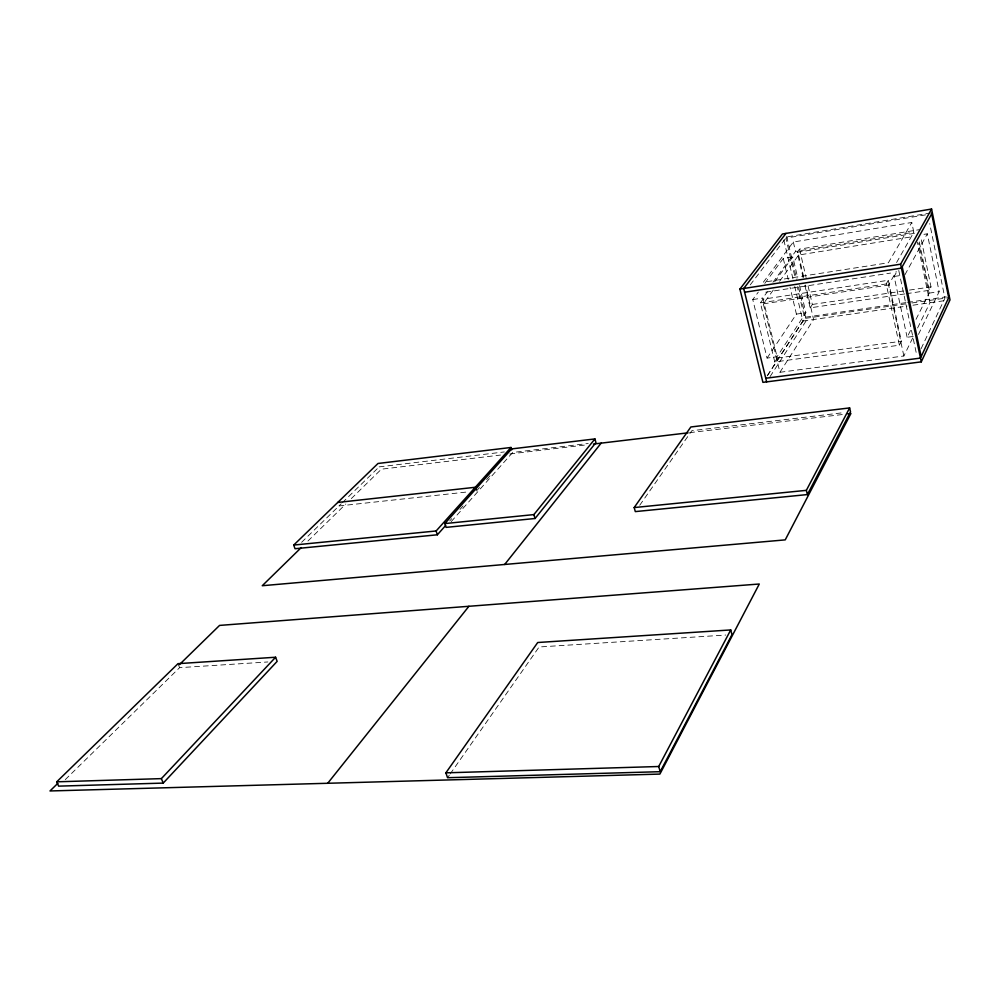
<?xml version="1.0" encoding="UTF-8"?>
<svg xmlns="http://www.w3.org/2000/svg" width="1000" height="1000" viewBox="0 0 1000 1000"><rect width="100%" height="100%" fill="white"/><g stroke="black" fill="none" stroke-linecap="round" stroke-linejoin="round"><path stroke-width="0.75" stroke-dasharray="5 3.75" d="M921.112 348.675L944.925 298.188L929.725 223.612M918.45 334.438L939.163 291.663L927.325 233.8L922.95 234.513M773.275 290.075L763.325 303.837L779.925 372.287L903.863 356L913.462 336.388M917.575 327.987L929.925 302.775L917.362 242.15M913.213 336.438L907.113 337.275L911.912 327.612M916.025 319.337L929.062 293.137L918.7 243.038M906.4 293.688L929.312 290.312L931.012 286.9L921.087 238.713M899.4 345.213L901.388 341.25L888.288 280.275L763.088 299.2L760.413 302.875L774.775 361.95L899.4 345.213L886.2 283.962L888.288 280.275M904.9 274.837L927.325 233.8M907.113 337.275L894.125 276.475L897.087 271.175M903.863 356L888.6 285.062L896.237 271.462M896.575 262.538L913.812 232.25L911.787 222.488L793.325 242.013L763.337 282.225L888.388 262.775L911.787 222.488M779.925 372.287L813.612 319.513L805.588 285.025M770.037 376.65L806.363 320.55L798.275 286M767.175 375.838L802.875 321.05L794.762 286.537M767.463 375.662L805.575 317.175L906.012 302.625M774.775 361.95L777.337 358.025L762.825 298.025L767.362 291.8M904.862 293.913L810.138 307.838L812.362 304.45L807.85 285.012M799.525 285.587L805.875 312.738L777.05 356.737L767.075 358.088L752.763 299.55L758.312 292.075M767.075 358.088L796.413 314.113L790.013 287.038M447.55 777.712L449.325 775.175M450.213 773.9L539.113 646.975L725.763 635.05M639.725 505.275L691.838 430.712L844.362 412.562M779.613 281.312L798.612 255.037L913.05 236.588M803.162 277.825L797.225 252.325L799.525 249.15L919.212 229.688M774.638 281.837L792.812 256.925L797.75 278.038M772.95 282.288L795.525 251.438L913.812 232.25M764.788 283.363L783.275 258.463L792.812 256.925M750.25 284.862L786.775 236.912L930.788 212.95M451.2 521.613L512.7 452.463L588.237 443.488M449.712 520.95L451.763 518.65M460 509.412L463.075 505.95M476.45 490.962L479.5 487.537M486.625 479.55L490.7 474.988M307.913 541.062L345.775 504.038M351.337 498.587L381.4 469.175L500.575 455.05M65.275 779.625L179.6 667.663L267.863 661.963M301.625 542.312L341.2 503.8M342.312 502.713L378.025 467.962M925.537 214.875L785.888 238.075L795.487 279.025M797.225 252.325L915.888 233.1M765.738 292.162L890.588 273.075M894.125 276.475L901.825 275.3M752.763 299.55L762.825 298.025M760.413 302.875L886.2 283.962M763.325 303.837L888.6 285.062M812.362 304.45L903.275 291M909.45 290.087L931.012 286.9M929.062 293.137L939.163 291.663M796.413 314.113L805.875 312.738M907.562 302.4L946.2 296.8M905.8 303.85L804.737 318.45L797.262 286.6M911.925 302.962L948.688 297.65M802.875 321.05L906.963 306.075M912.938 305.212L948.45 300.1M777.337 358.025L901.388 341.25M379.137 466.875L504.338 451.938M509.862 453.95L587.238 444.775M689.587 432.65L843.162 414.45M338.963 505.962L467.188 491.975M178.012 663.662L179.6 667.663M783.825 240.012L793 279.025M783.275 258.463L788.238 279.513M798.612 255.037L803.85 277.525M804.9 285.338L810.138 307.838M793.325 242.013L795.525 251.438M786.663 236.412L796.7 279.312M799.525 249.15L806.112 277.55M898.75 270.438L916.825 355.575M919.312 241.925L929.312 290.312"/><path stroke-width="1.5" d="M921.275 361.863L950 299.875L931.575 209.037L782.425 234L739.912 289.075L762.925 382.362L921.275 361.863L900.612 264.2L931.575 209.037M949.287 296.363L920.475 358.088L765.775 378.263M807.387 494.575L850.525 411.838L849.625 407.925L690.85 426.975L634.175 507.562L635.312 511.6L807.387 494.575L806.35 490.35L849.625 407.925M660.225 771.688L731.988 634.65L730.725 629.938L537.712 642.513L445.875 772.837L447.55 777.712L660.225 771.688L658.713 766.513L730.725 629.938M932.325 212.688L901.438 268.137L744.625 292.238M785.95 233.412L743.7 288.488L766.663 381.875M504.663 564.475L601.163 443.125M327.713 783.275L468.913 606.287M535.062 518.5L595.95 442.575L594.913 438.925L511.625 448.913L444.837 523.575L446.075 527.375L535.062 518.5L533.875 514.6L594.913 438.925M511.712 449.837L510.988 447.475L378 463.475L293.725 545.062L295.038 548.725L437.362 534.788L445.6 525.562M293.725 545.062L436.112 530.975L510.988 447.475M163.212 783.1L277.15 661.363L275.6 657.237L178.012 663.662L56.725 781.825L58.612 786.137L163.212 783.1L161.375 778.625L275.6 657.237M301.225 547.6L262.25 585.725L785.238 539.875L850.913 413.525L847.812 413.9M57.812 783.337L50 790.962L659.9 774.087L759.287 584.012L219.562 625.413L179.412 664.625M739.912 289.075L900.612 264.2M593.425 444.05L688.037 432.837M337.738 502.45L475.288 487.275L476.062 489.738M444.837 523.575L533.875 514.6M634.175 507.562L806.35 490.35M56.725 781.825L161.375 778.625M445.875 772.837L658.713 766.513M436.112 530.975L437.362 534.788M902.2 266.762L921.188 356.562M931.675 213.85L948.688 297.65"/></g></svg>
